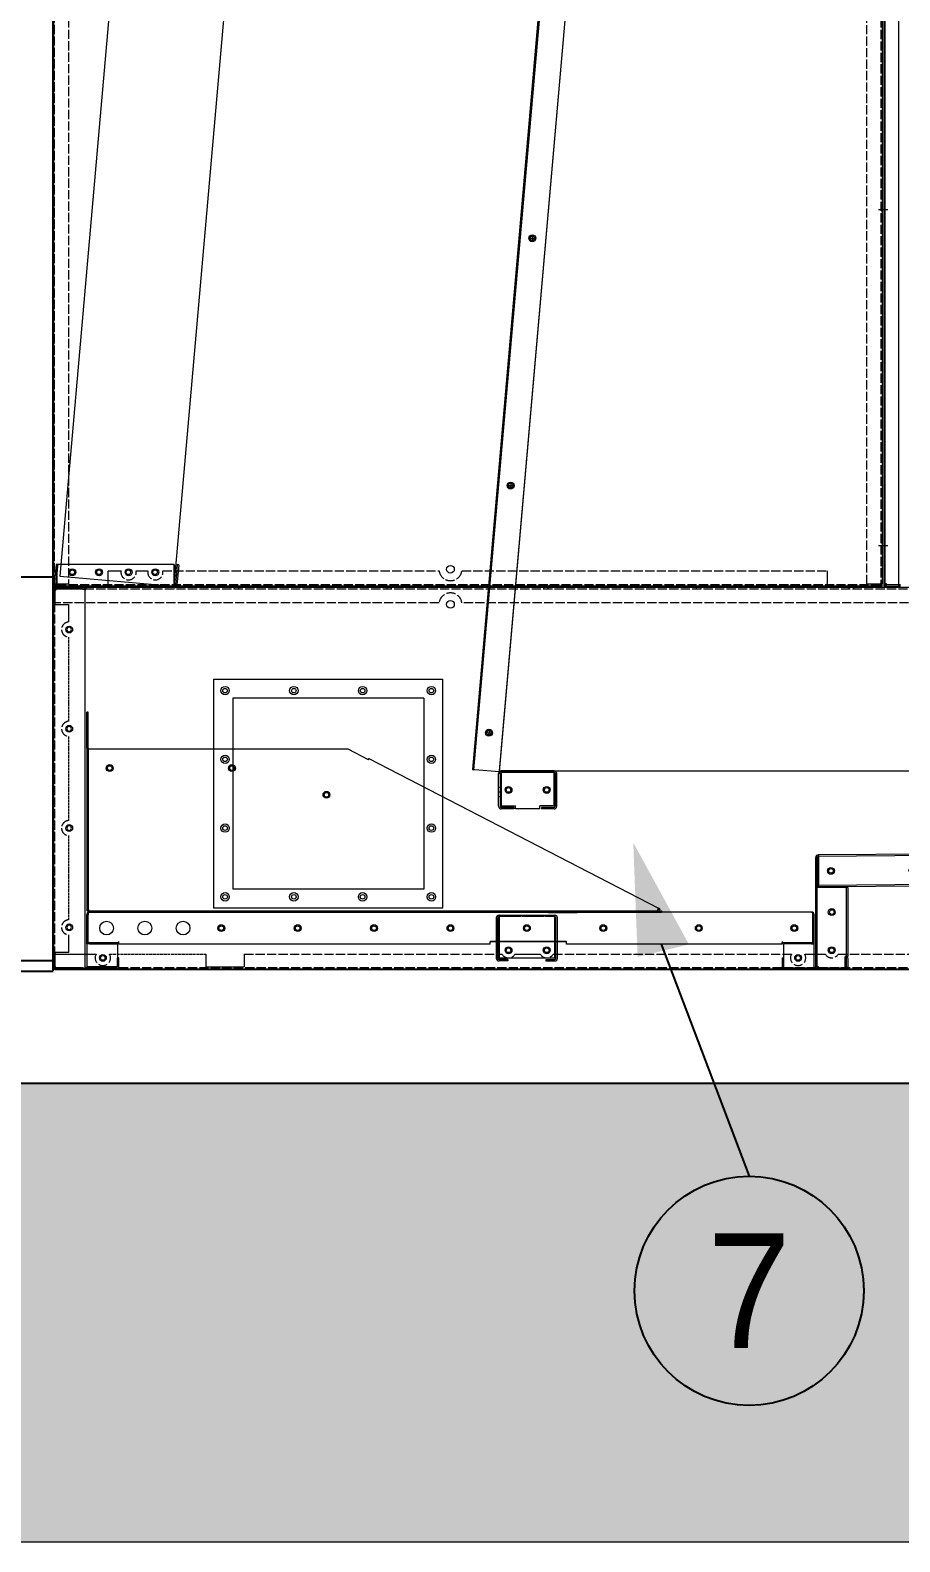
# Model space of a CAD drawing. Header units: millimetres. Extents: x 2557 to 34820, y 2099 to 24914.
# Drawn here: x 16872 to 18010, y 9311 to 11291 of the extents above; entities that cross this region are included whole.
import ezdxf
from ezdxf.enums import TextEntityAlignment as Align

# ---------------------------------------------------------------- set-up
doc = ezdxf.new("R2010")
doc.units = ezdxf.units.MM
doc.linetypes.add('DASHDOT', pattern=[18.5, 12, -3, 0.5, -3])
doc.linetypes.add('DASHED', pattern=[15, 12, -3])
for name, color, linetype in [('냉각탑_dim', 1, 'Continuous'), ('냉각탑_text', 3, 'Continuous'), ('냉각탑_찬넬방진', 1, 'Continuous')]:
    doc.layers.add(name, color=color, linetype=linetype)
doc.styles.add('돋움', font='Dotum.ttf')

# ---------------------------------------------------------------- blocks, each defined once
blk = doc.blocks.new('A$C14485758')
at = {"color": 7, "lineweight": 13}
for p, q in [((0, 3.4), (0, 496.6)), ((42, 478), (42, 22)), ((42, 22), (42, 478))]:
    blk.add_line(p, q, dxfattribs=at)
at = {"color": 7, "lineweight": 13, "ltscale": 0.002692}
for p, q in [((1.5, 498), (0.7, 498.6)), ((1.5, 2), (0.7, 1.4))]:
    blk.add_line(p, q, dxfattribs=at)
at = {"color": 7, "lineweight": 13, "ltscale": 0.006783}
for p, q in [((3.4, 498), (0.7, 498)), ((3.4, 2), (0.7, 2))]:
    blk.add_line(p, q, dxfattribs=at)
at = {"color": 7, "lineweight": 13, "ltscale": 0.088}
for p, q in [((38.6, 500), (3.4, 500)), ((3.4, 2), (38.6, 2)), ((38.6, 0), (3.4, 0))]:
    blk.add_line(p, q, dxfattribs=at)
at = {"color": 7, "lineweight": 13, "ltscale": 0.0915}
for p, q in [((3.4, 498), (40, 498)), ((3.4, 2), (40, 2))]:
    blk.add_line(p, q, dxfattribs=at)
at = {"color": 7, "lineweight": 13, "ltscale": 0.05}
for p, q in [((40, 498), (40, 478)), ((40, 22), (40, 2))]:
    blk.add_line(p, q, dxfattribs=at)
at = {"color": 7, "lineweight": 13, "ltscale": 0.0415}
for p, q in [((40, 480), (40, 496.6)), ((42, 480), (42, 496.6)), ((40, 20), (40, 3.4)), ((42, 20), (42, 3.4))]:
    blk.add_line(p, q, dxfattribs=at)
at = {"color": 7, "lineweight": 13, "ltscale": 0.0035}
for p, q in [((40, 478), (38.6, 478)), ((38.6, 22), (40, 22))]:
    blk.add_line(p, q, dxfattribs=at)
at = {"color": 7, "lineweight": 13, "ltscale": 0.0085}
blk.add_line((42, 478), (38.6, 478), dxfattribs=at)
at = {"color": 7, "lineweight": 13, "ltscale": 0.005}
for p, q in [((40, 480), (42, 480)), ((40, 22), (40, 20)), ((40, 22), (42, 22)), ((42, 22), (40, 22)), ((40, 20), (42, 20))]:
    blk.add_line(p, q, dxfattribs=at)
at = {"color": 7, "lineweight": 13, "ltscale": 0.005006}
blk.add_line((40, 480), (40, 478), dxfattribs=at)
at = {"color": 7, "lineweight": 13}
for centre in [(21, 445), (21, 315), (21, 185), (21, 55)]:
    blk.add_circle(centre, 3, dxfattribs=at)
for centre, start, end in [((3.4, 496.6), 90, 180), ((38.6, 496.6), 360, 90), ((3.4, 3.4), 180, 270), ((38.6, 3.4), 270, 0)]:
    blk.add_arc(centre, 3.4, start, end, dxfattribs=at)
for points in [[(0, 496.6), (0, 496.9), (0.1, 497.2), (0.2, 497.5), (0.4, 497.7), (0.7, 498)], [(0, 3.4), (0, 3.1), (0.1, 2.8), (0.2, 2.5), (0.4, 2.3), (0.7, 2)]]:
    blk.add_open_spline(points, degree=5, dxfattribs=at)
blk = doc.blocks.new('A$C43CC3445')
at = {"color": 7, "lineweight": 13, "ltscale": 0.095}
for p, q in [((0, 33.6), (0, 71.6)), ((950, 71.6), (950, 33.6)), ((952, 33.6), (952, 71.6))]:
    blk.add_line(p, q, dxfattribs=at)
at = {"color": 7, "lineweight": 13, "ltscale": 0.002692}
for p, q in [((2, 73.5), (1.4, 74.3)), ((950, 73.5), (950.6, 74.3))]:
    blk.add_line(p, q, dxfattribs=at)
at = {"color": 7, "lineweight": 13, "ltscale": 0.006783}
for p, q in [((2, 74.3), (2, 71.6)), ((950, 74.3), (950, 71.6)), ((948.6, 1.7), (951.3, 1.7))]:
    blk.add_line(p, q, dxfattribs=at)
at = {"color": 7, "lineweight": 13, "ltscale": 0.0915}
for p, q in [((2, 35), (2, 71.6)), ((950, 71.6), (950, 35)), ((3.4, 33.6), (40, 33.6)), ((948.6, 33.6), (912, 33.6)), ((40, 3.4), (3.4, 3.4)), ((948.6, 1.7), (912, 1.7))]:
    blk.add_line(p, q, dxfattribs=at)
at = {"color": 7, "lineweight": 13}
for p, q in [((948.6, 75), (3.4, 75)), ((528, 33), (42, 33)), ((528, 33), (42, 33)), ((910, 33), (628, 33)), ((910, 33), (628, 33))]:
    blk.add_line(p, q, dxfattribs=at)
at = {"color": 7, "lineweight": 13, "ltscale": 0.0755}
for p, q in [((0, 33.6), (0, 3.4)), ((40, 33.6), (40, 3.4)), ((952, 3.4), (952, 33.6))]:
    blk.add_line(p, q, dxfattribs=at)
at = {"color": 7, "lineweight": 13, "ltscale": 0.000768952}
for p, q in [((0, 33.6), (0.3, 33.6)), ((952, 33.6), (951.7, 33.6))]:
    blk.add_line(p, q, dxfattribs=at)
at = {"color": 7, "lineweight": 13, "ltscale": 0.0085}
for p, q in [((3.4, 33.6), (0, 33.6)), ((42, 33), (42, 36.4)), ((528, 33), (528, 36.4)), ((628, 33), (628, 36.4)), ((948.6, 33.6), (952, 33.6)), ((3.4, 3.4), (0, 3.4))]:
    blk.add_line(p, q, dxfattribs=at)
at = {"color": 7, "lineweight": 13, "ltscale": 0.0035}
for p, q in [((2, 35), (2, 33.6)), ((42, 35), (42, 36.4)), ((528, 36.4), (528, 35)), ((910, 36.4), (910, 35))]:
    blk.add_line(p, q, dxfattribs=at)
at = {"color": 7, "lineweight": 13, "ltscale": 0.1}
for p, q in [((2, 35), (42, 35)), ((2, 35), (42, 35)), ((910, 35), (950, 35)), ((910, 35), (950, 35))]:
    blk.add_line(p, q, dxfattribs=at)
at = {"color": 7, "lineweight": 13, "ltscale": 0.046494}
blk.add_line((40, 33.6), (40, 15), dxfattribs=at)
at = {"color": 7, "lineweight": 13, "ltscale": 0.25}
for p, q in [((528, 36.4), (628, 36.4)), ((628, 36.4), (528, 36.4))]:
    blk.add_line(p, q, dxfattribs=at)
at = {"color": 7, "lineweight": 13, "ltscale": 0.005}
for p, q in [((528, 33), (528, 35)), ((910, 33), (910, 35)), ((910, 35), (910, 33)), ((0, 3.4), (2, 3.4)), ((42, 15), (40, 15)), ((910, 15), (912, 15))]:
    blk.add_line(p, q, dxfattribs=at)
at = {"color": 7, "lineweight": 13, "ltscale": 0.07975}
blk.add_line((912, 33.6), (912, 1.7), dxfattribs=at)
at = {"color": 7, "lineweight": 13, "ltscale": 0.000131999}
blk.add_line((2, 3.4), (2, 3.3), dxfattribs=at)
at = {"color": 7, "lineweight": 13, "ltscale": 0.088}
for p, q in [((3.4, 2), (38.6, 2)), ((38.6, 0), (3.4, 0)), ((913.4, 0), (948.6, 0))]:
    blk.add_line(p, q, dxfattribs=at)
at = {"color": 7, "lineweight": 13, "ltscale": 0.029}
for p, q in [((40, 3.4), (40, 15)), ((42, 3.4), (42, 15)), ((910, 15), (910, 3.4))]:
    blk.add_line(p, q, dxfattribs=at)
at = {"color": 7, "lineweight": 13, "ltscale": 0.00249}
blk.add_line((951, 1), (950.3, 1.7), dxfattribs=at)
at = {"color": 7, "lineweight": 13, "ltscale": 0.000166142}
blk.add_line((952, 3.4), (952, 3.3), dxfattribs=at)
at = {"color": 7, "lineweight": 13}
for centre, radius in [((26, 54), 9), ((76, 54), 9), ((126, 54), 9), ((176, 54), 3), ((276, 54), 3), ((376, 54), 3), ((476, 54), 3), ((576, 54), 3), ((676, 54), 3), ((801, 54), 3), ((926, 54), 3), ((21, 15), 3), ((931, 15), 3)]:
    blk.add_circle(centre, radius, dxfattribs=at)
for centre, radius, start, end in [((3.4, 71.6), 3.4, 90, 180), ((948.6, 71.6), 3.4, 0, 90), ((3.4, 3.4), 3.4, 180, 270), ((3.4, 3.4), 1.4, 180, 270), ((38.6, 3.4), 1.4, 270, 0), ((38.6, 3.4), 3.4, 270, 0), ((913.4, 3.4), 3.4, 180, 270), ((948.6, 3.4), 3.4, 270, 0)]:
    blk.add_arc(centre, radius, start, end, dxfattribs=at)
for points in [[(3.4, 75), (3.1, 75), (2.8, 74.9), (2.5, 74.8), (2.3, 74.6), (2, 74.3)], [(948.6, 75), (948.9, 75), (949.2, 74.9), (949.5, 74.8), (949.7, 74.6), (950, 74.3)], [(952, 3.4), (952, 3.1), (951.9, 2.7), (951.8, 2.4), (951.6, 2), (951.3, 1.7)]]:
    blk.add_open_spline(points, degree=5, dxfattribs=at)
blk = doc.blocks.new('A$C769B2891')
at = {"color": 7, "lineweight": 15}
for p, q in [((0, 8.5), (1, 151.5)), ((1, 151.5), (3, 151.5)), ((3, 151.5), (1, 151.5)), ((1, 151.5), (3, 151.5)), ((2, 8.5), (3, 151.5)), ((3, 151.5), (2.7, 112.5)), ((2.7, 112.5), (3, 151.5)), ((3.4, 151.5), (3, 151.5)), ((3, 151.5), (3.8, 151.5)), ((3.8, 151.5), (3.4, 151.5)), ((3.8, 151.5), (3.6, 112.5)), ((3.6, 112.5), (3.8, 151.5)), ((4.5, 155), (4.5, 153)), ((747.5, 155), (4.5, 155)), ((4.5, 155), (4.5, 153)), ((4.5, 151.5), (4.5, 155)), ((4.5, 153), (4.5, 152.5)), ((747.5, 153), (4.5, 153)), ((4.5, 152.5), (4.5, 151.5)), ((4.5, 116.5), (4.5, 151.5)), ((4.5, 151.5), (4.5, 116.5)), ((747.5, 153), (747.5, 155)), ((747.5, 155), (747.5, 153)), ((747.5, 155), (747.5, 153)), ((747.5, 151.5), (747.5, 153)), ((747.5, 153), (747.5, 152.5)), ((747.5, 152.5), (747.5, 151.5)), ((747.5, 116.5), (747.5, 151.5)), ((747.5, 151.5), (747.5, 116.5)), ((748.1, 151.5), (747.8, 111.6)), ((748.1, 151.5), (747.8, 111.6)), ((749, 151.5), (748, 3.5)), ((749, 151.5), (748.1, 151.5)), ((748.5, 151.5), (748.1, 151.5)), ((749, 151.5), (748.5, 151.5)), ((749, 151.5), (748.7, 111.6)), ((749, 151.5), (748.7, 111.6)), ((750.9, 138.6), (748.9, 138.6)), ((750.9, 138.6), (748.9, 138.6)), ((750.9, 138.6), (748.9, 138.6)), ((750.9, 138.6), (748.9, 138.6)), ((750.9, 138.6), (748.9, 138.6)), ((750.9, 138.6), (748.9, 138.6)), ((750.9, 138.6), (748.9, 138.6)), ((750.9, 138.6), (748.9, 138.6)), ((750.9, 138.6), (748.9, 138.6)), ((750.9, 138.6), (748.9, 138.6)), ((750.9, 138.6), (748.9, 138.6)), ((750.9, 138.6), (748.9, 138.6)), ((750.9, 138.6), (748.9, 138.6)), ((750.9, 138.6), (748.9, 138.6)), ((750.9, 138.6), (748.9, 138.6)), ((750.9, 138.6), (748.9, 138.6)), ((751, 151.5), (749, 151.5)), ((751, 151.5), (749, 151.5)), ((749, 151.5), (751, 151.5)), ((751, 151.5), (750, 3.5)), ((0.8, 129.5), (2.8, 129.5)), ((0.8, 129.5), (2.8, 129.5)), ((0.9, 138.5), (2.9, 138.5)), ((0.9, 138.5), (2.9, 138.5)), ((750.8, 129.6), (748.8, 129.6)), ((750.8, 129.6), (748.8, 129.6)), ((750.8, 129.6), (748.8, 129.6)), ((750.8, 129.6), (748.8, 129.6)), ((750.8, 129.6), (748.8, 129.6)), ((750.8, 129.6), (748.8, 129.6)), ((750.8, 129.6), (748.8, 129.6)), ((750.8, 129.6), (748.8, 129.6)), ((750.8, 129.6), (748.8, 129.6)), ((750.8, 129.6), (748.8, 129.6)), ((750.8, 129.6), (748.8, 129.6)), ((750.8, 129.6), (748.8, 129.6)), ((750.8, 129.6), (748.8, 129.6)), ((750.8, 129.6), (748.8, 129.6)), ((750.8, 129.6), (748.8, 129.6)), ((750.8, 129.6), (748.8, 129.6)), ((2.7, 112.5), (3.6, 112.5)), ((2.7, 112.5), (4.2, 112.5)), ((3.6, 112.5), (4.2, 112.5)), ((39.2, 112.2), (4.2, 112.5)), ((4.2, 112.5), (39.2, 112.2)), ((4.5, 113), (4.5, 116.5)), ((4.5, 116.5), (4.5, 115.4)), ((4.5, 115.4), (4.5, 115)), ((747.5, 115), (4.5, 115)), ((4.5, 113), (4.5, 115)), ((747.5, 115), (4.5, 115)), ((747.5, 113), (4.5, 113)), ((747.5, 113), (4.5, 113)), ((40.3, 112.2), (39.2, 112.2)), ((42.7, 112.2), (39.2, 112.2)), ((40.7, 112.2), (40.1, 21.7)), ((40.7, 112.2), (40.1, 21.7)), ((40.7, 112.2), (40.3, 112.2)), ((42.7, 112.2), (40.7, 112.2)), ((42.7, 112.2), (42.1, 21.7)), ((42.7, 112.2), (42.1, 21.7)), ((708.1, 17.3), (708.7, 111.9)), ((708.1, 17.3), (708.7, 111.9)), ((708.7, 111.9), (712.2, 111.9)), ((708.7, 111.9), (710.7, 111.9)), ((710.1, 17.2), (710.7, 111.9)), ((710.1, 17.2), (710.7, 111.9)), ((711.1, 111.9), (710.7, 111.9)), ((712.2, 111.9), (711.1, 111.9)), ((712.2, 111.9), (747.2, 111.6)), ((712.2, 111.9), (747.2, 111.6)), ((747.2, 111.6), (748.7, 111.6)), ((747.2, 111.6), (747.8, 111.6)), ((747.5, 113), (747.5, 116.5)), ((747.5, 115.4), (747.5, 116.5)), ((747.5, 115), (747.5, 115.4)), ((747.5, 113), (747.5, 115)), ((748.7, 111.6), (747.8, 111.6)), ((0.4, 63.5), (2.4, 63.5)), ((0.4, 63.5), (2.4, 63.5)), ((0.4, 63.5), (2.4, 63.5)), ((0.4, 63.5), (2.4, 63.5)), ((0.4, 63.5), (2.4, 63.5)), ((0.4, 63.5), (2.4, 63.5)), ((0.4, 63.5), (2.4, 63.5)), ((0.4, 63.5), (2.4, 63.5)), ((0.4, 63.5), (2.4, 63.5)), ((0.4, 63.5), (2.4, 63.5)), ((0.4, 63.5), (2.4, 63.5)), ((0.4, 63.5), (2.4, 63.5)), ((0.4, 63.5), (2.4, 63.5)), ((0.4, 63.5), (2.4, 63.5)), ((0.3, 54.5), (2.3, 54.5)), ((0.3, 54.5), (2.3, 54.5)), ((0.3, 54.5), (2.3, 54.5)), ((0.3, 54.5), (2.3, 54.5)), ((0.3, 54.5), (2.3, 54.5)), ((0.3, 54.5), (2.3, 54.5)), ((0.3, 54.5), (2.3, 54.5)), ((0.3, 54.5), (2.3, 54.5)), ((0.3, 54.5), (2.3, 54.5)), ((0.3, 54.5), (2.3, 54.5)), ((0.3, 54.5), (2.3, 54.5)), ((0.3, 54.5), (2.3, 54.5)), ((0.3, 54.5), (2.3, 54.5)), ((0.3, 54.5), (2.3, 54.5)), ((750.3, 53.5), (748.3, 53.5)), ((750.3, 53.5), (748.3, 53.5)), ((750.3, 53.5), (748.3, 53.5)), ((750.3, 53.5), (748.3, 53.5)), ((750.3, 53.5), (748.3, 53.5)), ((750.3, 53.5), (748.3, 53.5)), ((750.3, 53.5), (748.3, 53.5)), ((750.3, 53.5), (748.3, 53.5)), ((750.3, 53.5), (748.3, 53.5)), ((750.3, 53.5), (748.3, 53.5)), ((750.3, 44.5), (748.3, 44.5)), ((750.3, 44.5), (748.3, 44.5)), ((750.3, 44.5), (748.3, 44.5)), ((750.3, 44.5), (748.3, 44.5)), ((750.3, 44.5), (748.3, 44.5)), ((750.3, 44.5), (748.3, 44.5)), ((750.3, 44.5), (748.3, 44.5)), ((750.3, 44.5), (748.3, 44.5)), ((750.3, 44.5), (748.3, 44.5)), ((750.3, 44.5), (748.3, 44.5)), ((38.5, 6.7), (38.6, 21.7)), ((38.6, 21.7), (38.5, 4.7)), ((39.6, 21.7), (38.6, 21.7)), ((38.6, 21.7), (42.1, 21.7)), ((40.1, 21.7), (39.6, 21.7)), ((42.1, 21.7), (40.1, 21.7)), ((0, 8.5), (2, 8.5)), ((0, 8.5), (3.5, 8.5)), ((2.4, 8.5), (2, 8.5)), ((2, 5.3), (2.8, 7.1)), ((3.5, 8.5), (2.4, 8.5)), ((3.5, 5), (3.5, 8.5)), ((3.5, 5), (3.5, 8.5)), ((3.5, 7), (38.5, 6.7)), ((3.5, 5), (38.5, 4.7)), ((38.5, 4.7), (3.5, 5)), ((38.5, 4.7), (3.5, 5)), ((38.5, 4.7), (38.5, 6.7)), ((40.1, 19.7), (40, 8.2)), ((40, 8.2), (40.1, 19.7)), ((42.1, 19.7), (40.1, 19.7)), ((42.1, 19.7), (40.1, 19.7)), ((42.1, 19.7), (42, 8.2)), ((42.1, 19.7), (42, 8.2)), ((708, 3.8), (708.1, 15.3)), ((708, 3.8), (708.1, 15.3)), ((711.6, 17.2), (708.1, 17.3)), ((708.1, 17.3), (710.1, 17.2)), ((708.1, 15.3), (710.1, 15.2)), ((708.1, 15.3), (710.1, 15.2)), ((710, 3.7), (710.1, 15.2)), ((710, 3.7), (710.1, 15.2)), ((710.1, 17.2), (710.5, 17.2)), ((710.5, 17.2), (711.6, 17.2)), ((711.5, 0.2), (711.6, 17.2)), ((711.5, 0.2), (711.6, 17.2)), ((746.5, 2), (711.5, 2.2)), ((711.5, 0.2), (746.5, 0)), ((711.5, 0.2), (746.5, 0)), ((746.5, 0), (711.5, 0.2)), ((750, 3.5), (746.5, 3.5)), ((746.5, 3.5), (747.5, 3.5)), ((746.5, 3.5), (746.5, 0)), ((746.5, 3.5), (746.5, 2)), ((746.5, 2), (746.5, 0)), ((748, 0.3), (747.1, 2.1)), ((747.5, 3.5), (748, 3.5)), ((750, 3.5), (748, 3.5))]:
    blk.add_line(p, q, dxfattribs=at)
for centre in [(20.8, 134), (125.8, 134), (250.8, 134), (375.8, 134), (500.8, 134.1), (625.8, 134.1), (730.8, 134.1), (21.5, 80), (729.5, 75.3), (21.1, 30), (729.1, 25.3)]:
    blk.add_circle(centre, 3, dxfattribs=at)
for centre, radius, start, end in [((4.5, 151.5), 3.5, 90, 179.618), ((4.5, 151.5), 1.5, 90, 179.618), ((747.5, 151.5), 3.5, 359.618, 90), ((747.5, 151.5), 1.5, 359.618, 90), ((3.5, 8.5), 3.5, 179.618, 269.618), ((3.5, 8.5), 1.5, 179.618, 269.618), ((38.5, 8.2), 3.5, 269.618, 359.618), ((38.5, 8.2), 1.5, 269.618, 359.618), ((711.5, 3.7), 3.5, 179.618, 269.618), ((711.5, 3.7), 1.5, 179.618, 269.618), ((746.5, 3.5), 3.5, 269.618, 359.618), ((746.5, 3.5), 1.5, 269.618, 359.618)]:
    blk.add_arc(centre, radius, start, end, dxfattribs=at)
blk = doc.blocks.new('A$C76EF066E')
at = {"color": 7, "lineweight": 15}
for p, q in [((2, 46.5), (0, 46.5)), ((0, 3.5), (0, 46.5)), ((2, 46.5), (0, 46.5)), ((2, 46.5), (2, 3.5)), ((72.5, 50), (3.5, 50)), ((3.5, 46.5), (3.5, 50)), ((3.5, 48), (3.5, 50)), ((72.5, 48), (3.5, 48)), ((3.5, 47.6), (3.5, 48)), ((3.5, 46.5), (3.5, 47.6)), ((3.5, 46.5), (3.5, 4)), ((3.5, 4), (3.5, 46.5)), ((72.5, 48), (72.5, 50)), ((72.5, 46.5), (72.5, 50)), ((72.5, 48), (72.5, 47.6)), ((72.5, 47.6), (72.5, 46.5)), ((72.5, 46.5), (72.5, 4)), ((72.5, 4), (72.5, 46.5)), ((74, 46.5), (74, 3.5)), ((74, 46.5), (76, 46.5)), ((74, 46.5), (76, 46.5)), ((76, 3.5), (76, 46.5)), ((2, 28), (0, 28)), ((2, 28), (0, 28)), ((2, 28), (0, 28)), ((2, 28), (0, 28)), ((2, 28), (0, 28)), ((2, 22), (0, 22)), ((2, 22), (0, 22)), ((2, 22), (0, 22)), ((2, 22), (0, 22)), ((2, 22), (0, 22)), ((2, 22), (0, 22)), ((2, 22), (0, 22)), ((74, 28), (76, 28)), ((74, 28), (76, 28)), ((74, 28), (76, 28)), ((74, 28), (76, 28)), ((74, 28), (76, 28)), ((74, 22), (76, 22)), ((74, 22), (76, 22)), ((74, 22), (76, 22)), ((74, 22), (76, 22)), ((74, 22), (76, 22)), ((74, 22), (76, 22)), ((74, 22), (76, 22)), ((2, 16), (0, 16)), ((2, 16), (0, 16)), ((3.5, 4), (22, 4)), ((3.5, 4), (22, 4)), ((20, 2), (3.5, 2)), ((20, 0), (3.5, 0)), ((20, 2), (20, 0)), ((22, 0), (22, 4)), ((22, 0), (22, 4)), ((54, 0), (22, 0)), ((54, 0), (22, 0)), ((54, 0), (54, 4)), ((72.5, 4), (54, 4)), ((72.5, 4), (54, 4)), ((54, 0), (54, 4)), ((56, 2), (56, 0)), ((72.5, 2), (56, 2)), ((72.5, 0), (56, 0)), ((74, 16), (76, 16)), ((74, 16), (76, 16))]:
    blk.add_line(p, q, dxfattribs=at)
for centre in [(13, 25), (63, 25)]:
    blk.add_circle(centre, 3, dxfattribs=at)
for centre, radius, start, end in [((3.5, 46.5), 3.5, 90, 180), ((3.5, 46.5), 1.5, 90, 180), ((72.5, 46.5), 3.5, 360, 90), ((72.5, 46.5), 1.5, 360, 90), ((3.5, 3.5), 3.5, 180, 270), ((3.5, 3.5), 1.5, 180, 270), ((72.5, 3.5), 1.5, 270, 360), ((72.5, 3.5), 3.5, 270, 360)]:
    blk.add_arc(centre, radius, start, end, dxfattribs=at)
blk = doc.blocks.new('A$C24E3404D')
at = {"color": 7, "linetype": 'DASHED', "lineweight": 13, "ltscale": 0.004167}
for p, q in [((3.5, 58), (3.5, 60)), ((76.5, 58), (76.5, 60))]:
    blk.add_line(p, q, dxfattribs=at)
at = {"color": 7, "lineweight": 13, "ltscale": 0.152083}
for p, q in [((3.5, 60), (76.5, 60)), ((76.5, 3.5), (3.5, 3.5))]:
    blk.add_line(p, q, dxfattribs=at)
at = {"color": 7, "lineweight": 13, "ltscale": 0.007292}
for p, q in [((3.5, 56.5), (3.5, 60)), ((76.5, 56.5), (76.5, 60))]:
    blk.add_line(p, q, dxfattribs=at)
at = {"color": 7, "lineweight": 13, "ltscale": 0.110417}
for p, q in [((0, 56.5), (0, 3.5)), ((2, 3.5), (2, 56.5)), ((3.5, 56.5), (3.5, 3.5)), ((76.5, 56.5), (76.5, 3.5)), ((76.5, 3.5), (76.5, 56.5)), ((78, 3.5), (78, 56.5)), ((80, 3.5), (80, 56.5))]:
    blk.add_line(p, q, dxfattribs=at)
at = {"color": 7, "linetype": 'DASHED', "lineweight": 13, "ltscale": 0.003125}
blk.add_line((3.5, 58), (3.5, 56.5), dxfattribs=at)
at = {"color": 7, "linetype": 'DASHED', "lineweight": 13, "ltscale": 0.152083}
for p, q in [((76.5, 58), (3.5, 58)), ((76.5, 3.5), (3.5, 3.5))]:
    blk.add_line(p, q, dxfattribs=at)
at = {"color": 7, "linetype": 'DASHED', "lineweight": 13, "ltscale": 0.110417}
blk.add_line((3.5, 3.5), (3.5, 56.5), dxfattribs=at)
at = {"color": 7, "lineweight": 13, "ltscale": 0.003125}
blk.add_line((76.5, 58), (76.5, 56.5), dxfattribs=at)
at = {"color": 7, "lineweight": 13, "ltscale": 0.023958}
for p, q in [((15, 2), (3.5, 2)), ((65, 2), (76.5, 2)), ((15, 0), (3.5, 0)), ((65, 0), (76.5, 0))]:
    blk.add_line(p, q, dxfattribs=at)
at = {"color": 7, "lineweight": 13, "ltscale": 0.004167}
for p, q in [((15, 2), (15, 0)), ((65, 2), (65, 0))]:
    blk.add_line(p, q, dxfattribs=at)
at = {"color": 7, "lineweight": 13}
for centre in [(40, 43), (16, 14), (66, 14)]:
    blk.add_circle(centre, 3, dxfattribs=at)
for centre, radius, start, end in [((3.5, 56.5), 3.5, 90, 180), ((76.5, 56.5), 3.5, 0, 90), ((3.5, 56.5), 1.5, 90, 180), ((76.5, 56.5), 1.5, 0, 90), ((3.5, 3.5), 3.5, 180, 270), ((3.5, 3.5), 1.5, 180, 270), ((76.5, 3.5), 1.5, 270, 0), ((76.5, 3.5), 3.5, 270, 0)]:
    blk.add_arc(centre, radius, start, end, dxfattribs=at)
blk = doc.blocks.new('A$C5F044F0A')
at = {"color": 7, "lineweight": 13, "ltscale": 0.055146}
blk.add_line((2.3, 30.2), (0, 3.8), dxfattribs=at)
at = {"color": 7, "lineweight": 13, "ltscale": 0.035719}
blk.add_line((3.5, 20.7), (2, 3.6), dxfattribs=at)
at = {"color": 7, "lineweight": 13, "ltscale": 0.004167}
for p, q in [((4.3, 30), (2.3, 30.2)), ((162.8, 29.8), (160.8, 30))]:
    blk.add_line(p, q, dxfattribs=at)
at = {"color": 7, "lineweight": 13, "ltscale": 0.319506}
for p, q in [((156.9, 30), (3.5, 30)), ((156.9, 0), (3.5, 0))]:
    blk.add_line(p, q, dxfattribs=at)
at = {"color": 7, "lineweight": 13, "ltscale": 0.055208}
for p, q in [((3.5, 3.5), (3.5, 30)), ((156.9, 3.5), (156.9, 30)), ((156.9, 30), (156.9, 3.5))]:
    blk.add_line(p, q, dxfattribs=at)
at = {"color": 7, "linetype": 'DASHED', "lineweight": 13, "ltscale": 0.055208}
blk.add_line((3.5, 30), (3.5, 3.5), dxfattribs=at)
at = {"color": 7, "linetype": 'DASHED', "lineweight": 13, "ltscale": 0.001633}
blk.add_line((4.3, 30), (3.5, 30), dxfattribs=at)
at = {"color": 7, "linetype": 'DASHED', "lineweight": 13, "ltscale": 0.019427}
blk.add_line((4.3, 30), (3.5, 20.7), dxfattribs=at)
at = {"color": 7, "lineweight": 13, "ltscale": 0.317873}
blk.add_line((156.9, 30), (4.3, 30), dxfattribs=at)
at = {"color": 7, "lineweight": 13, "ltscale": 0.055693}
for p, q in [((160.8, 30), (158.5, 3.4)), ((162.8, 29.8), (160.5, 3.2))]:
    blk.add_line(p, q, dxfattribs=at)
at = {"color": 7, "linetype": 'DASHED', "lineweight": 13, "ltscale": 0.004167}
for p, q in [((162.2, 22.6), (160.2, 22.8)), ((162.2, 22.6), (160.2, 22.8)), ((3.5, 0), (3.5, 2)), ((14.5, 0), (14.5, 2)), ((14.5, 0), (14.5, 2)), ((14.5, 0), (14.5, 2)), ((14.5, 0), (14.5, 2)), ((14.5, 0), (14.5, 2)), ((14.5, 0), (14.5, 2)), ((14.5, 0), (14.5, 2)), ((14.5, 0), (14.5, 2)), ((14.5, 0), (14.5, 2)), ((14.5, 0), (14.5, 2)), ((14.5, 0), (14.5, 2)), ((23.5, 0), (23.5, 2)), ((23.5, 0), (23.5, 2)), ((23.5, 0), (23.5, 2)), ((23.5, 0), (23.5, 2)), ((23.5, 0), (23.5, 2)), ((23.5, 0), (23.5, 2)), ((23.5, 0), (23.5, 2)), ((23.5, 0), (23.5, 2)), ((23.5, 0), (23.5, 2)), ((23.5, 0), (23.5, 2)), ((23.5, 0), (23.5, 2)), ((70, 0), (70, 2)), ((70, 0), (70, 2)), ((70, 0), (70, 2)), ((70, 0), (70, 2)), ((70, 0), (70, 2)), ((70, 0), (70, 2)), ((70, 0), (70, 2)), ((70, 0), (70, 2)), ((70, 0), (70, 2)), ((70, 0), (70, 2)), ((70, 0), (70, 2)), ((90, 0), (90, 2)), ((90, 0), (90, 2)), ((90, 0), (90, 2)), ((90, 0), (90, 2)), ((90, 0), (90, 2)), ((90, 0), (90, 2)), ((90, 0), (90, 2)), ((90, 0), (90, 2)), ((90, 0), (90, 2)), ((90, 0), (90, 2)), ((90, 0), (90, 2)), ((156.9, 0), (156.9, 2)), ((161.6, 16.7), (159.6, 16.8)), ((161.6, 16.7), (159.6, 16.8))]:
    blk.add_line(p, q, dxfattribs=at)
at = {"color": 7, "lineweight": 13, "ltscale": 0.007292}
for p, q in [((3.5, 3.5), (3.5, 0)), ((156.9, 3.5), (156.9, 0))]:
    blk.add_line(p, q, dxfattribs=at)
at = {"color": 7, "linetype": 'DASHED', "lineweight": 13, "ltscale": 0.003125}
blk.add_line((3.5, 2), (3.5, 3.5), dxfattribs=at)
at = {"color": 7, "linetype": 'DASHED', "lineweight": 13, "ltscale": 0.319506}
blk.add_line((3.5, 2), (156.9, 2), dxfattribs=at)
at = {"color": 7, "lineweight": 13, "ltscale": 0.003125}
blk.add_line((156.9, 2), (156.9, 3.5), dxfattribs=at)
at = {"color": 7, "lineweight": 13, "ltscale": 0.000261465}
for p, q in [((157, 2), (156.9, 2)), ((156.9, 0), (157, 0))]:
    blk.add_line(p, q, dxfattribs=at)
at = {"color": 7, "lineweight": 13}
for centre in [(23.5, 20), (58.5, 20), (96.9, 20), (131.9, 20)]:
    blk.add_circle(centre, 3, dxfattribs=at)
for centre, radius, start, end in [((3.5, 3.5), 3.5, 175, 270), ((3.5, 3.5), 1.5, 175, 270), ((157, 3.5), 1.5, 270, 355), ((157, 3.5), 3.5, 270, 355)]:
    blk.add_arc(centre, radius, start, end, dxfattribs=at)
blk = doc.blocks.new('A$C4D5F1F97')
at = {"color": 7, "lineweight": 13}
for p, q in [((0, 300), (300, 300)), ((0, 300), (0, 0)), ((300, 0), (300, 300)), ((300, 0), (0, 0))]:
    blk.add_line(p, q, dxfattribs=at)
for centre in [(15, 285), (105, 285), (195, 285), (285, 285), (15, 195), (285, 195), (15, 105), (285, 105), (15, 15), (105, 15), (195, 15), (285, 15)]:
    blk.add_circle(centre, 5.5, dxfattribs=at)
blk = doc.blocks.new('A$C7B6532BF')
at = {"color": 5, "lineweight": 5}
for p, q in [((239.1, 2732.8), (0, 0)), ((0, 0), (609.6, 0))]:
    blk.add_line(p, q, dxfattribs=at)
blk = doc.blocks.new('A$C493D0A01')
at = {"lineweight": 5}
blk.add_blockref('A$C7B6532BF', (0, 0), dxfattribs=at)
blk = doc.blocks.new('A$C61454930')
at = {"color": 7, "lineweight": 13, "ltscale": 0.1475}
for p, q in [((0, 215.2), (0, 262.4)), ((1.6, 215.2), (1.6, 262.4))]:
    blk.add_line(p, q, dxfattribs=at)
at = {"color": 7, "lineweight": 13, "ltscale": 0.005}
for p, q in [((1.6, 262.4), (0, 262.4)), ((0, 215.2), (1.6, 215.2)), ((0, 214), (1.6, 214)), ((369, 201.7), (368.3, 200.2)), ((1.6, 2), (0, 2)), ((1.6, 0.4), (1.6, 2)), ((749.7, 3.2), (750.4, 4.6)), ((752, 2), (752, 0.4))]:
    blk.add_line(p, q, dxfattribs=at)
at = {"color": 7, "lineweight": 13}
for p, q in [((0, 214), (0, 2)), ((1.6, 214), (1.6, 2)), ((2.8, 214), (341.6, 214)), ((369, 201.7), (748.3, 5.7)), ((1.6, 2), (752, 2)), ((1.6, 0.4), (752, 0.4))]:
    blk.add_line(p, q, dxfattribs=at)
at = {"color": 7, "lineweight": 13, "ltscale": 0.00375}
for p, q in [((2.8, 214), (1.6, 214)), ((368.3, 200.2), (367.7, 199.2)), ((2.8, 3.2), (1.6, 3.2)), ((2.8, 3.2), (2.8, 2)), ((747.1, 3.2), (747.1, 2))]:
    blk.add_line(p, q, dxfattribs=at)
at = {"color": 7, "lineweight": 13, "ltscale": 0.09375}
blk.add_line((341.6, 214), (368.3, 200.2), dxfattribs=at)
at = {"color": 7, "lineweight": 13, "ltscale": 0.001252}
blk.add_line((641.6, 0), (641.6, 0.4), dxfattribs=at)
at = {"color": 7, "lineweight": 13, "ltscale": 0.00875}
blk.add_line((748.3, 5.7), (747.1, 3.2), dxfattribs=at)
at = {"color": 7, "lineweight": 13, "ltscale": 0.007259}
for p, q in [((749.7, 3.2), (747.6, 4.3)), ((750.4, 4.6), (748.3, 5.7))]:
    blk.add_line(p, q, dxfattribs=at)
at = {"color": 7, "lineweight": 13, "ltscale": 0.000866094}
blk.add_line((748.2, 5.4), (748.3, 5.7), dxfattribs=at)
at = {"color": 7, "lineweight": 13, "ltscale": 0.11625}
blk.add_line((604.4, 0), (641.6, 0), dxfattribs=at)
at = {"color": 7, "lineweight": 13}
for centre, radius in [((30, 189), 4.5), ((30, 189), 3), ((190, 189), 4.5), ((190, 189), 3), ((313.7, 154), 4.5), ((313.7, 154), 3)]:
    blk.add_circle(centre, radius, dxfattribs=at)
for centre, radius, start, end in [((2.8, 215.2), 2.8, 180, 205.3762), ((2.8, 215.2), 1.2, 180, 270), ((604.4, 2.8), 2.8, 238.969, 270)]:
    blk.add_arc(centre, radius, start, end, dxfattribs=at)
blk = doc.blocks.new('A$C7AF137E1')
at = {"color": 7, "lineweight": 13, "ltscale": 0.004}
blk.add_line((0, 35), (0, 33.4), dxfattribs=at)
at = {"color": 7, "lineweight": 13}
for p, q in [((2700, 35), (0, 35)), ((2700, 33.4), (0, 33.4)), ((2700, 0), (0, 0))]:
    blk.add_line(p, q, dxfattribs=at)
at = {"color": 7, "lineweight": 13, "ltscale": 0.00375}
blk.add_line((0, 31.9), (0, 33.4), dxfattribs=at)
at = {"color": 7, "lineweight": 13, "ltscale": 0.07975}
blk.add_line((0, 0), (0, 31.9), dxfattribs=at)
at = {"color": 7, "linetype": 'DASHDOT', "lineweight": 13, "ltscale": 0.0195}
for p, q in [((50, 21.4), (50, 13.6)), ((375, 21.4), (375, 13.6)), ((700, 21.4), (700, 13.6)), ((53.9, 17.5), (46.1, 17.5)), ((378.9, 17.5), (371.1, 17.5)), ((703.9, 17.5), (696.1, 17.5))]:
    blk.add_line(p, q, dxfattribs=at)
at = {"color": 7, "lineweight": 13}
for centre in [(50, 17.5), (375, 17.5), (700, 17.5)]:
    blk.add_circle(centre, 3, dxfattribs=at)
blk = doc.blocks.new('A$C586E2F7A')
at = {"color": 7, "lineweight": 15}
for p, q in [((0, 2306), (0, 0)), ((1.6, 2306), (1.6, 0)), ((20, 0), (20, 2306)), ((1.6, 497.5), (0, 497.5)), ((1.6, 488.5), (0, 488.5)), ((1.6, 56), (0, 56)), ((1.6, 50), (0, 50)), ((0, 3.1), (1.6, 3.1)), ((3.1, 0), (0, 0)), ((1.6, 3.1), (2, 3.1)), ((2, 3.1), (3.1, 3.1)), ((3.1, 3.1), (3.1, 2)), ((3.1, 2), (3.1, 1.6)), ((20, 1.6), (3.1, 1.6)), ((3.1, 0), (3.1, 1.6)), ((3.1, 0), (20, 0)), ((22, 1.6), (20, 1.6)), ((22, 0), (20, 0))]:
    blk.add_line(p, q, dxfattribs=at)
blk = doc.blocks.new('A$C04956384')
at = {"color": 7, "lineweight": 13, "ltscale": 0.00249}
for p, q in [((1, 498), (0, 498)), ((1, 2), (0, 2))]:
    blk.add_line(p, q, dxfattribs=at)
at = {"color": 7, "lineweight": 13, "ltscale": 0.00225}
for p, q in [((0, 497.1), (0, 498)), ((0, 2.9), (0, 2))]:
    blk.add_line(p, q, dxfattribs=at)
at = {"color": 7, "linetype": 'DASHED', "lineweight": 13, "ltscale": 0.005}
for p, q in [((0, 497.1), (2, 497.1)), ((37, 498), (37, 500)), ((43, 498), (43, 500)), ((237, 498), (237, 500)), ((243, 498), (243, 500)), ((437, 498), (437, 500)), ((443, 498), (443, 500)), ((642, 498), (642, 500)), ((648, 498), (648, 500)), ((842, 498), (842, 500)), ((848, 498), (848, 500)), ((1042, 498), (1042, 500)), ((1048, 498), (1048, 500)), ((0, 478), (2, 478)), ((0, 454.5), (2, 454.5)), ((0, 445.5), (2, 445.5)), ((0, 254.5), (2, 254.5)), ((0, 245.5), (2, 245.5)), ((0, 104.5), (2, 104.5)), ((0, 95.5), (2, 95.5)), ((0, 54.5), (2, 54.5)), ((0, 45.5), (2, 45.5)), ((0, 22), (2, 22)), ((0, 2.9), (2, 2.9)), ((89, 0), (89, 2)), ((111, 0), (111, 2))]:
    blk.add_line(p, q, dxfattribs=at)
at = {"color": 7, "lineweight": 13}
for p, q in [((0, 2.9), (0, 497.1)), ((2498.3, 500), (1.7, 500)), ((485, 355), (235, 355)), ((235, 355), (235, 105)), ((485, 355), (485, 105)), ((485, 105), (235, 105)), ((2498.3, 0), (1.7, 0))]:
    blk.add_line(p, q, dxfattribs=at)
at = {"color": 7, "lineweight": 13, "ltscale": 0.00176}
for p, q in [((1, 498), (1.7, 498)), ((1, 2), (1.7, 2))]:
    blk.add_line(p, q, dxfattribs=at)
at = {"color": 7, "lineweight": 13, "ltscale": 0.003378}
for p, q in [((1.7, 498.6), (1.7, 500)), ((1.7, 1.4), (1.7, 0))]:
    blk.add_line(p, q, dxfattribs=at)
at = {"color": 7, "lineweight": 13, "ltscale": 0.003013}
for p, q in [((1.7, 498.6), (1.7, 497.4)), ((1.7, 1.4), (1.7, 2.6))]:
    blk.add_line(p, q, dxfattribs=at)
at = {"color": 7, "linetype": 'DASHED', "lineweight": 13}
for p, q in [((2498.3, 498), (1.7, 498)), ((2, 2.9), (2, 497.1)), ((505.1, 480), (1.7, 480)), ((2469.5, 480), (534.9, 480)), ((250, 20), (587.3, 20)), ((654.7, 20), (966.3, 20)), ((1027.7, 20), (1718.3, 20)), ((2498.3, 2), (1.7, 2))]:
    blk.add_line(p, q, dxfattribs=at)
at = {"color": 7, "linetype": 'DASHED', "lineweight": 13, "ltscale": 0.001775}
for p, q in [((1.7, 498), (2.4, 498)), ((1.7, 2), (2.4, 2))]:
    blk.add_line(p, q, dxfattribs=at)
at = {"color": 7, "linetype": 'DASHED', "lineweight": 13, "ltscale": 0.002475}
for p, q in [((1.7, 496.6), (1.7, 497.6)), ((1.7, 3.4), (1.7, 2.4))]:
    blk.add_line(p, q, dxfattribs=at)
at = {"color": 7, "linetype": 'DASHED', "lineweight": 13, "ltscale": 0.0415}
for p, q in [((1.7, 480), (1.7, 496.6)), ((3.4, 478), (20, 478)), ((1.7, 3.4), (1.7, 20)), ((20, 22), (3.4, 22)), ((200, 20), (200, 3.4)), ((250, 20), (250, 3.4))]:
    blk.add_line(p, q, dxfattribs=at)
at = {"color": 7, "linetype": 'DASHED', "lineweight": 13, "ltscale": 0.00225}
for p, q in [((2, 497.1), (2, 498)), ((2, 2.9), (2, 2))]:
    blk.add_line(p, q, dxfattribs=at)
at = {"color": 7, "linetype": 'DASHED', "lineweight": 13, "ltscale": 0.0035}
for p, q in [((2, 478), (3.4, 478)), ((2, 22), (3.4, 22))]:
    blk.add_line(p, q, dxfattribs=at)
at = {"color": 7, "linetype": 'DASHED', "lineweight": 13, "ltscale": 0.057625}
for p, q in [((20, 478), (20, 455)), ((20, 45.1), (20, 22))]:
    blk.add_line(p, q, dxfattribs=at)
at = {"color": 7, "linetype": 'DASHED', "lineweight": 13, "ltscale": 0.275251}
for p, q in [((20, 435.1), (20, 325)), ((20, 305.1), (20, 195)), ((20, 175.1), (20, 65))]:
    blk.add_line(p, q, dxfattribs=at)
at = {"color": 7, "linetype": 'DASHED', "lineweight": 13, "ltscale": 0.136599}
blk.add_line((1.7, 20), (56.3, 20), dxfattribs=at)
at = {"color": 7, "linetype": 'DASHED', "lineweight": 13, "ltscale": 0.31585}
blk.add_line((73.7, 20), (200, 20), dxfattribs=at)
at = {"color": 7, "linetype": 'DASHED', "lineweight": 13, "ltscale": 0.081699}
blk.add_line((604.7, 20), (637.3, 20), dxfattribs=at)
at = {"color": 7, "linetype": 'DASHED', "lineweight": 13, "ltscale": 0.066699}
blk.add_line((983.7, 20), (1010.3, 20), dxfattribs=at)
at = {"color": 7, "linetype": 'DASHED', "lineweight": 13, "ltscale": 0.125}
blk.add_line((200, 3.4), (250, 3.4), dxfattribs=at)
at = {"color": 7, "lineweight": 5}
blk.add_circle((520, 478), 5, dxfattribs=at)
at = {"color": 7, "lineweight": 13}
for centre, radius in [((21, 445), 4.5), ((225, 365), 3), ((315, 365), 3), ((405, 365), 3), ((495, 365), 3), ((21, 315), 4.5), ((570.4, 309.9), 4.5), ((225, 275), 3), ((495, 275), 3), ((596, 235), 4.5), ((646, 235), 4.5), ((21, 185), 4.5), ((225, 185), 3), ((495, 185), 3), ((1018, 129), 4.5), ((225, 95), 3), ((315, 95), 3), ((405, 95), 3), ((495, 95), 3), ((1019, 75), 4.5), ((21, 55), 4.5), ((70, 54), 9), ((120, 54), 9), ((170, 54), 9), ((220, 54), 4.5), ((320, 54), 4.5), ((420, 54), 4.5), ((520, 54), 4.5), ((620, 54), 4.5), ((720, 54), 4.5), ((845, 54), 4.5), ((970, 54), 4.5), ((596, 25), 4.5), ((646, 25), 4.5), ((1019, 25), 4.5), ((65, 15), 4.5), ((975, 15), 4.5)]:
    blk.add_circle(centre, radius, dxfattribs=at)
at = {"color": 7, "linetype": 'DASHED', "lineweight": 13}
for centre, radius, start, end in [((520, 478), 15, 7.6621, 172.3379), ((21, 445), 10, 95.7389, 264.2611), ((21, 315), 10, 95.7389, 264.2611), ((21, 185), 10, 95.7389, 264.2611), ((21, 55), 10, 95.7389, 264.2611), ((65, 15), 10, 149.9999, 30.0001), ((596, 25), 10, 210, 330), ((646, 25), 10, 210, 330), ((975, 15), 10, 149.9999, 30.0001), ((1019, 25), 10, 210, 330)]:
    blk.add_arc(centre, radius, start, end, dxfattribs=at)
at = {"color": 7, "lineweight": 13}
for points in [[(1, 498), (1.4, 497.7), (1.9, 497.4), (2.4, 497.1), (2.9, 496.9), (3.4, 496.6)], [(1.7, 498.6), (2, 498.3), (2.4, 497.9), (2.7, 497.5), (3.1, 497), (3.4, 496.6)], [(1, 2), (1.4, 2.3), (1.9, 2.6), (2.4, 2.9), (2.9, 3.1), (3.4, 3.4)], [(1.7, 1.4), (2, 1.7), (2.4, 2.1), (2.7, 2.5), (3.1, 3), (3.4, 3.4)]]:
    blk.add_open_spline(points, degree=5, dxfattribs=at)
at = {"color": 7, "linetype": 'DASHED', "lineweight": 13}
for points in [[(1.7, 497.4), (2, 497.3), (2.4, 497.1), (2.7, 497), (3.1, 496.8), (3.4, 496.6)], [(2.4, 498), (2.6, 497.7), (2.8, 497.4), (3, 497.2), (3.2, 496.9), (3.4, 496.6)], [(1.7, 2.6), (2, 2.7), (2.4, 2.9), (2.7, 3), (3.1, 3.2), (3.4, 3.4)], [(2.4, 2), (2.6, 2.3), (2.8, 2.6), (3, 2.8), (3.2, 3.1), (3.4, 3.4)]]:
    blk.add_open_spline(points, degree=5, dxfattribs=at)
blk = doc.blocks.new('1')
at = {"ltscale": 500}
for p, q in [((16902, 10059), (16902, 13659)), ((16902, 13267), (16902, 10064.1)), ((16902, 13261), (16902, 10061))]:
    blk.add_line(p, q, dxfattribs=at)
at = {"color": 7, "linetype": 'DASHED', "lineweight": 13}
for p, q in [((16922, 12866.5), (16922, 10565.5)), ((17967, 10565.5), (17967, 12866.5)), ((16903.6, 10565.8), (16903.6, 12866.2)), ((17985.4, 12866.2), (17985.4, 10565.8)), ((17045.5, 10583), (17407.1, 10583)), ((17436.9, 10583), (17915.1, 10583)), ((17984.2, 10564.6), (16904.8, 10564.6))]:
    blk.add_line(p, q, dxfattribs=at)
at = {"color": 7, "lineweight": 13}
for p, q in [((16902, 10565.8), (16902, 12866.2)), ((17987, 12866.2), (17987, 10565.8)), ((17984.2, 10563), (16904.8, 10563))]:
    blk.add_line(p, q, dxfattribs=at)
at = {"color": 7, "linetype": 'DASHED', "lineweight": 13, "ltscale": 0.005}
for p, q in [((16903.6, 11059), (16902, 11059)), ((16903.6, 11053), (16902, 11053)), ((17987, 11059), (17985.4, 11059)), ((17987, 11053), (17985.4, 11053)), ((16903.6, 10619), (16902, 10619)), ((16903.6, 10613), (16902, 10613)), ((17987, 10619), (17985.4, 10619)), ((17987, 10613), (17985.4, 10613)), ((16937.5, 10563), (16937.5, 10564.6)), ((16946.5, 10563), (16946.5, 10564.6)), ((16973.9, 10563), (16973.9, 10564.6)), ((17337.5, 10563), (17337.5, 10564.6)), ((17346.5, 10563), (17346.5, 10564.6)), ((17542.5, 10563), (17542.5, 10564.6)), ((17551.5, 10563), (17551.5, 10564.6)), ((17742.5, 10563), (17742.5, 10564.6)), ((17751.5, 10563), (17751.5, 10564.6)), ((17915.1, 10563), (17915.1, 10564.6)), ((17942.5, 10563), (17942.5, 10564.6)), ((17951.5, 10563), (17951.5, 10564.6))]:
    blk.add_line(p, q, dxfattribs=at)
at = {"color": 1, "lineweight": 5}
for p, q in [((17982.2, 11056), (17994.2, 11056)), ((17982.2, 10616), (17994.2, 10616))]:
    blk.add_line(p, q, dxfattribs=at)
for p, q in [((16902, 10574.5), (15472, 10574.5)), ((14044, 10072.5), (16902, 10072.5))]:
    blk.add_line(p, q)
at = {"color": 7, "linetype": 'DASHED', "lineweight": 13, "ltscale": 0.053131}
blk.add_line((16973.9, 10583), (16990.9, 10583), dxfattribs=at)
at = {"color": 7, "linetype": 'DASHED', "lineweight": 13, "ltscale": 0.05375}
for p, q in [((16973.9, 10565.8), (16973.9, 10583)), ((17915.1, 10583), (17915.1, 10565.8)), ((16922, 10565.5), (16904.8, 10565.5)), ((17984.2, 10565.5), (17967, 10565.5))]:
    blk.add_line(p, q, dxfattribs=at)
at = {"color": 7, "linetype": 'DASHED', "lineweight": 13, "ltscale": 0.048138}
blk.add_line((17010.5, 10583), (17025.9, 10583), dxfattribs=at)
at = {"color": 7, "lineweight": 13, "ltscale": 0.00875}
for p, q in [((16902, 10565.8), (16904.8, 10565.8)), ((16904.8, 10565.8), (16904.8, 10563)), ((17984.2, 10565.8), (17984.2, 10563)), ((17987, 10565.8), (17984.2, 10565.8))]:
    blk.add_line(p, q, dxfattribs=at)
at = {"color": 7, "lineweight": 13, "ltscale": 0.0009375}
for p, q in [((16902, 10565.5), (16902, 10565.8)), ((16903.6, 10565.5), (16903.6, 10565.8)), ((17985.4, 10565.8), (17985.4, 10565.5)), ((17987, 10565.8), (17987, 10565.5))]:
    blk.add_line(p, q, dxfattribs=at)
at = {"color": 7, "lineweight": 13, "ltscale": 0.005}
for p, q in [((16902, 10565.5), (16903.6, 10565.5)), ((16902, 10563), (16902, 10564.6)), ((17984.2, 10563), (17984.2, 10564.6)), ((17987, 10565.5), (17985.4, 10565.5)), ((17987, 10563), (17987, 10564.6))]:
    blk.add_line(p, q, dxfattribs=at)
at = {"color": 7, "lineweight": 13, "ltscale": 0.009063}
for p, q in [((16902, 10564.6), (16904.8, 10564.6)), ((16902, 10563), (16904.8, 10563)), ((17987, 10564.6), (17984.2, 10564.6)), ((17987, 10563), (17984.2, 10563))]:
    blk.add_line(p, q, dxfattribs=at)
at = {"color": 7, "lineweight": 13, "ltscale": 0.00375}
for p, q in [((16904.8, 10565.5), (16903.6, 10565.5)), ((17984.2, 10565.5), (17985.4, 10565.5))]:
    blk.add_line(p, q, dxfattribs=at)
at = {"color": 7, "linetype": 'DASHED', "lineweight": 13, "ltscale": 0.004135}
blk.add_line((16904.8, 10563.3), (16904.8, 10564.6), dxfattribs=at)
at = {"color": 7, "lineweight": 13, "ltscale": 0.000864609}
blk.add_line((16904.8, 10563), (16904.8, 10563.3), dxfattribs=at)
at = {"color": 7, "linetype": 'DASHED', "lineweight": 13, "ltscale": 0.00375}
for p, q in [((16973.9, 10564.6), (16973.9, 10565.8)), ((17915.1, 10564.6), (17915.1, 10565.8))]:
    blk.add_line(p, q, dxfattribs=at)
at = {"color": 5, "lineweight": 5}
blk.add_lwpolyline([(16910.9, 10576), (17060.4, 10563), (17158, 11678.7), (17008.5, 11691.8)], close=True, dxfattribs=at)
at = {"color": 7, "lineweight": 13}
for centre in [(17529, 11018.4), (17500.7, 10694.6), (16927, 10581), (16962, 10581), (17000.7, 10581), (17035.7, 10581)]:
    blk.add_circle(centre, 4.5, dxfattribs=at)
at = {"color": 7, "lineweight": 5}
blk.add_circle((17422, 10585), 5, dxfattribs=at)
at = {"color": 7, "linetype": 'DASHED', "lineweight": 13}
for centre, radius, start, end in [((17000.7, 10581), 10, 168.463, 11.537), ((17035.7, 10581), 10, 168.463, 11.537), ((17422, 10585), 15, 187.6621, 352.3379)]:
    blk.add_arc(centre, radius, start, end, dxfattribs=at)
at = {"layer": '냉각탑_dim'}
blk.add_solid([(17734.1, 10093.7), (17661.2, 10227.1), (17666.9, 10077.2)], dxfattribs=at)
at = {"layer": '냉각탑_찬넬방진', "ltscale": 30}
for p, q in [((12902, 10059), (16902, 10058.8)), ((16903.6, 10061.1), (19902, 10061)), ((19902, 9911.4), (12903.6, 9911.4))]:
    blk.add_line(p, q, dxfattribs=at)
at = {"lineweight": 5}
for name, p in [('A$C493D0A01', (17485.5, 10321)), ('A$C586E2F7A', (17989, 10563)), ('A$C5F044F0A', (16903.5, 10561)), ('A$C04956384', (16902, 10061)), ('A$C4D5F1F97', (17112, 10141)), ('A$C61454930', (16946, 10135.6)), ('A$C76EF066E', (17485, 10271)), ('A$C43CC3445', (16946, 10061)), ('A$C24E3404D', (17482, 10072))]:
    blk.add_blockref(name, p, dxfattribs=at)
for name, p, rotation in [('A$C7AF137E1', (17485.5, 10319.5), 85.0001035662264), ('A$C769B2891', (17900.1, 10055.9), 0.3800896143689305)]:
    blk.add_blockref(name, p, dxfattribs=dict(at, rotation=rotation))
at = {"lineweight": 5, "xscale": -1}
blk.add_blockref('A$C14485758', (16944, 10061), dxfattribs=at)

msp = doc.modelspace()

# ---------------------------------------------------------------- hatches: boundary and pattern name
h = msp.add_hatch()
h.set_pattern_fill('AR-CONC', color=4)
h.set_pattern_definition([(50, (-315202.99, -192372.07), (182.18467, -15.939086), [19.05, -209.55]), (355, (-315202.99, -192372.07), (-35.24342, 191.056845), [15.24, -167.64058]), (100.451445, (-315187.8, -192373.4), (146.94125, 175.11775), [16.19001, -178.090245]), (46.1842, (-315202.99, -192321.27), (271.07904, -42.04233), [28.575, -314.325]), (96.63556, (-315180.4, -192324.77), (237.40413, 247.42612), [24.28502, -267.1356]), (351.18415, (-315203, -192321.27), (237.40413, 247.42612), [22.85997, -251.45973]), (21, (-315177.59, -192333.97), (151.61439, -102.2652), [19.05, -209.55]), (326, (-315177.59, -192333.97), (61.80203, 184.18797), [15.24, -167.64]), (71.451445, (-315164.95, -192342.5), (213.41642, 81.92277), [16.19001, -178.08994]), (37.5, (-315202.99, -192372.07), (3.088603, 84.555039), [0, -165.608, 0, -170.18, 0, -168.275]), (7.5, (-315202.99, -192372.07), (66.819663, 100.180575), [0, -97.028, 0, -161.798, 0, -64.135]), (327.5, (-315259.63, -192372.07), (135.590595, -5.728744), [0, -63.5, 0, -198.12, 0, -262.89]), (317.5, (-315285.03, -192372.07), (148.12918, 25.42649), [0, -82.55, 0, -131.572, 0, -186.69])])
edge = h.paths.add_edge_path()
edge.add_line((12902, 9311.4), (20251.9, 9311.4))
edge.add_line((20251.9, 9311.4), (20252.1, 9911.4))
edge.add_line((20252.1, 9911.4), (12752.1, 9911.4))
edge.add_line((12752.1, 9911.4), (12751.9, 9311.4))

# ---------------------------------------------------------------- linework, layer by layer
at = {"lineweight": 5, "elevation": 0}
msp.add_lwpolyline([(12752, 9311.4), (20252, 9311.4), (20252, 9911.4), (12752, 9911.4)], close=True, dxfattribs=at)
at = {"layer": '냉각탑_dim', "linetype": 'ByBlock', "lineweight": -2, "elevation": 0}
msp.add_lwpolyline([(17697.8, 10094.1), (17812.9, 9790)], dxfattribs=at)
at = {"layer": '냉각탑_dim', "linetype": 'ByBlock', "lineweight": -2}
msp.add_circle((17812.9, 9640), 150, dxfattribs=at)

# ---------------------------------------------------------------- block references
msp.add_blockref('1', (0, 0))

# ---------------------------------------------------------------- texts
at = {"layer": '냉각탑_text', "style": '돋움'}
msp.add_text('7', height=150, dxfattribs=at).set_placement((17812.9, 9640.2), align=Align.MIDDLE_CENTER)

doc.saveas('drawing.dxf')
